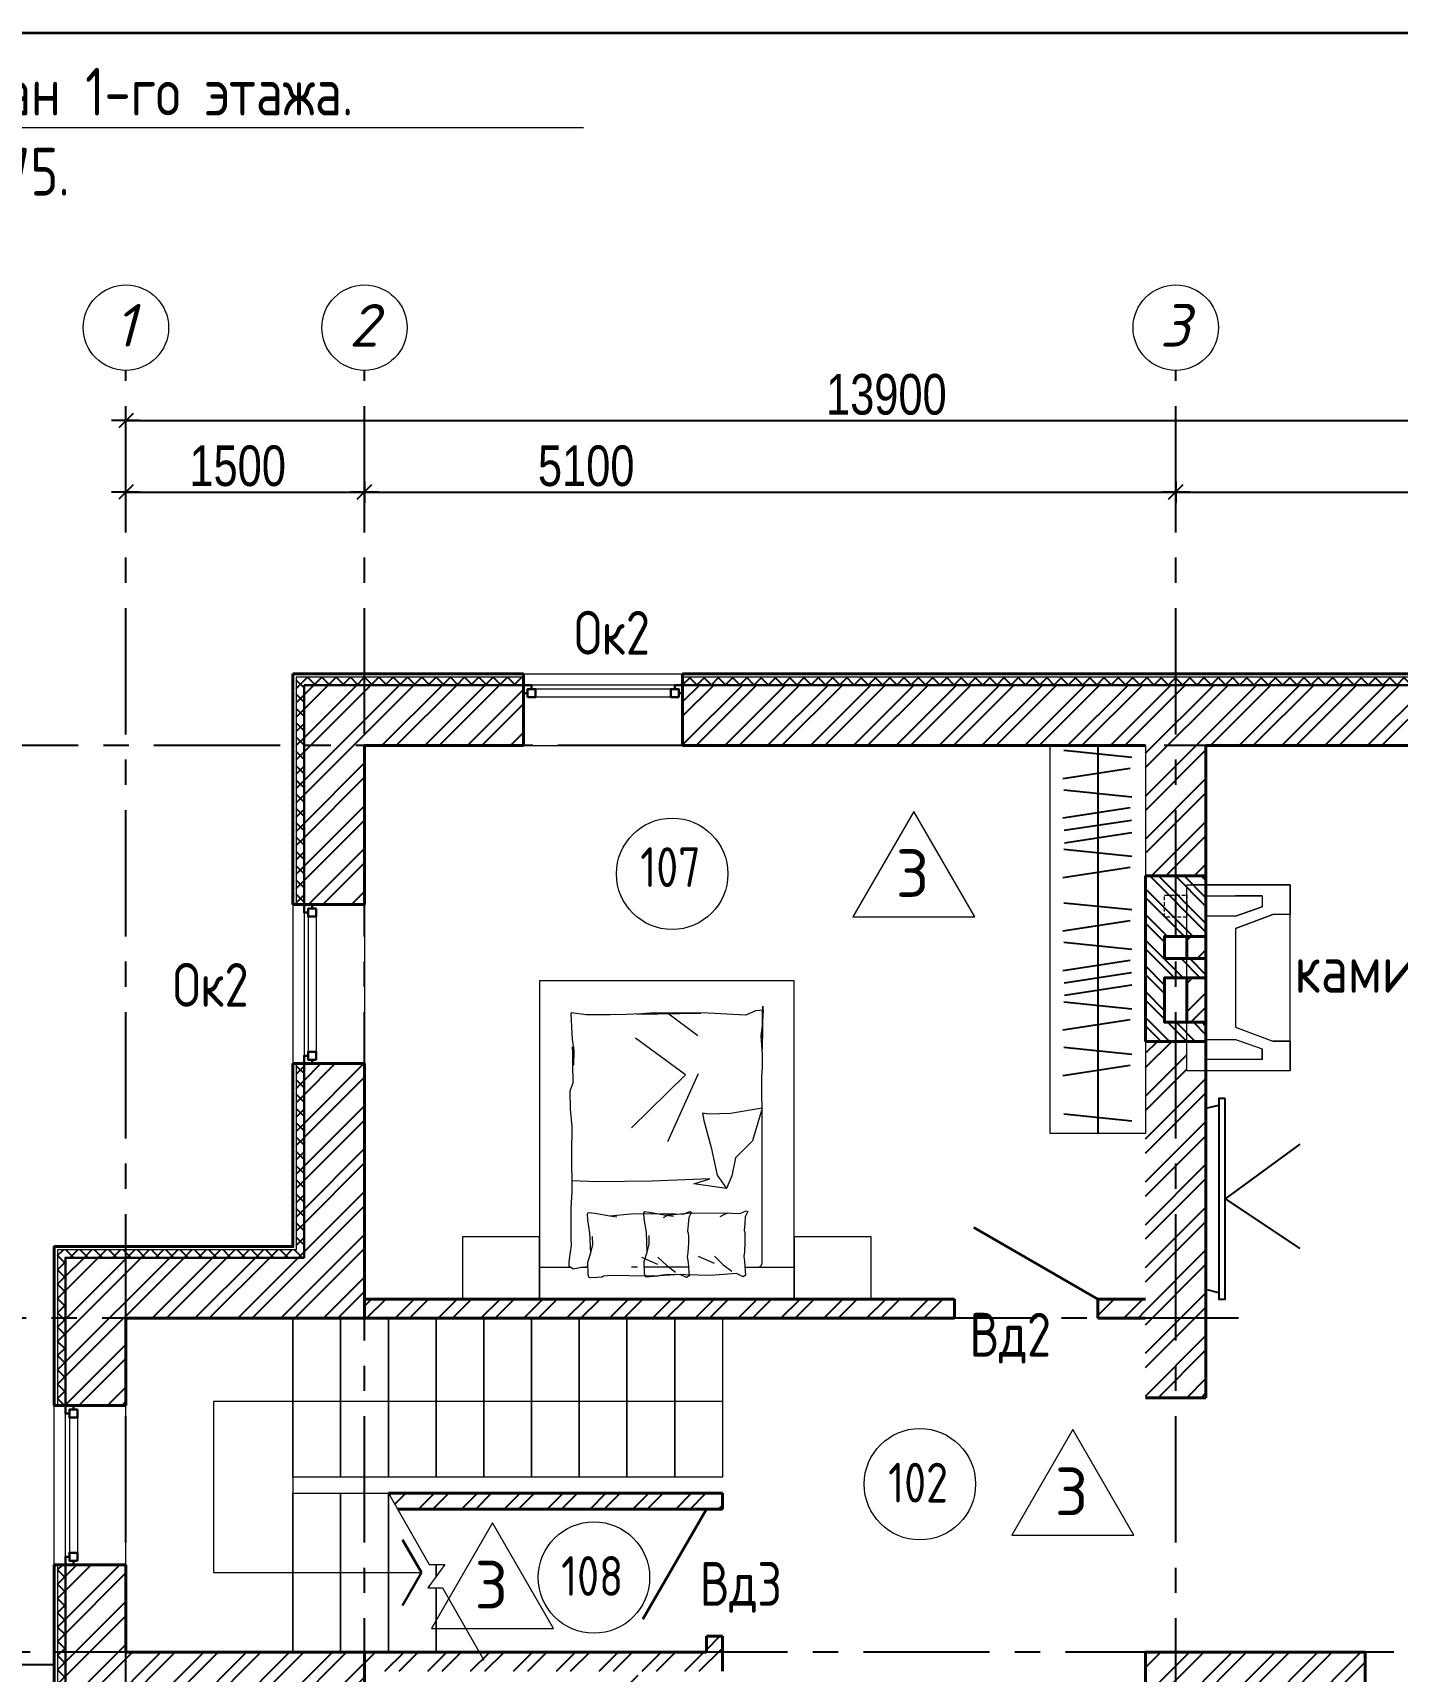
# Model space of a CAD drawing. Extents: x -12289450 to -10763036, y -7834513 to -6150123.
# Drawn here: x -11262037 to -11253459, y -7682937 to -7672636 of the extents above; entities that cross this region are included whole.
import ezdxf

# ---------------------------------------------------------------- set-up
doc = ezdxf.new("R2010")
doc.units = 0
doc.header["$LTSCALE"] = 25
doc.header["$PDMODE"] = 35
doc.linetypes.add('CENTER', pattern=[50.8, 31.75, -6.35, 6.35, -6.35])
doc.linetypes.add('HIDDEN2', pattern=[4.7625, 3.175, -1.5875])
doc.layers.get('DefPoints').update_dxf_attribs({"color": 10, "lineweight": 30})
for name, color, linetype in [('004-ВСПЛИНИИ', 15, 'Continuous'), ('005-РАЗМЕРЫ', 252, 'Continuous'), ('008-ШТРИХОВКА', 252, 'Continuous'), ('010-MEBEL', 3, 'Continuous'), ('014-ОСИ', 251, 'CENTER'), ('Annotation - Text', 7, 'Continuous'), ('ArchiCAD', 7, 'Continuous'), ('EEE', 7, 'Continuous')]:
    doc.layers.add(name, color=color, linetype=linetype)
for name, color, linetype, lineweight in [('05_Мебель', 32, 'Continuous', 9), ('4_мебель', 30, 'Continuous', 9), ('MEBEL', 3, 'Continuous', 40), ('text', 1, 'Continuous', 15), ('маркировка', 114, 'Continuous', 20), ('мебель', 7, 'Continuous', 25), ('СТЕНЫ', 5, 'Continuous', 40)]:
    doc.layers.add(name, color=color, linetype=linetype, lineweight=lineweight)
doc.layers.add('Окна ArchiCAD_Ном._пера__23', color=7, linetype='Continuous', lineweight=30, true_color=0xff6600)
doc.layers.add('Окна ArchiCAD_Ном._пера__3', color=7, linetype='Continuous', lineweight=15, true_color=0xff6600)
doc.styles.add('gismo', font='isocpeui.ttf')
doc.styles.add('GOST 2.304', font='cs_gost2304.shx')
doc.styles.add('TXT0', font='txt', dxfattribs={"width": 0.8})
doc.styles.add('ГОСТ 2.304', font='CS_Gost2304.shx')
doc.dimstyles.new('РАЗМЕРЫ', dxfattribs={"dimscale": 30, "dimtxt": 8.5, "dimasz": 0.15, "dimexe": 0, "dimexo": 0, "dimgap": 1.2, "dimtad": 1, "dimdec": 0, "dimzin": 0, "dimdsep": 46, "dimtxsty": 'TXT0', "dimblk1": 'A8MITTA', "dimblk2": 'A8MITTA', "dimsah": 1, "dimcen": 2, "dimse1": 1, "dimse2": 1, "dimadec": 0, "dimazin": 0, "dimtp": 6, "dimtm": 6, "dimtfac": 1, "dimtdec": 0, "dimtofl": 0, "dimtmove": 0, "dimatfit": 3, "dimldrblk": 'A8MITTA', "dimfxl": 0, "dimtolj": 1, "dimtzin": 0, "dimarcsym": 0})

# ---------------------------------------------------------------- blocks, each defined once
blk = doc.blocks.new('A8MITTA', base_point=(3180, 3140))
for p, q in [((3160, 3140), (3200, 3140)), ((3170, 3130), (3190, 3150)), ((3180, 3155), (3180, 3125))]:
    blk.add_line(p, q)
blk = doc.blocks.new('*D28')
at = {"layer": '005-РАЗМЕРЫ', "color": 0, "lineweight": -2, "ltscale": 1.2, "transparency": 16777216}
blk.add_line((-11259947, -7675524), (-11254856, -7675524), dxfattribs=at)
at = {"layer": 'DefPoints', "color": 0, "ltscale": 1.2, "transparency": 16777216}
for p in [(-11254852, -7675524), (-11259952, -7675693), (-11254852, -7675693)]:
    blk.add_point(p, dxfattribs=at)
at = {"layer": '005-РАЗМЕРЫ', "color": 0, "lineweight": -2, "ltscale": 1.2, "transparency": 16777216, "xscale": 4.5, "yscale": 4.5, "zscale": 4.5, "rotation": 180}
blk.add_blockref('A8MITTA', (-11259952, -7675524), dxfattribs=at)
at = {"layer": '005-РАЗМЕРЫ', "color": 0, "lineweight": -2, "ltscale": 1.2, "transparency": 16777216, "xscale": 4.5, "yscale": 4.5, "zscale": 4.5}
blk.add_blockref('A8MITTA', (-11254852, -7675524), dxfattribs=at)
at = {"layer": '005-РАЗМЕРЫ', "color": 0, "ltscale": 1.2, "transparency": 16777216, "insert": (-11258558, -7675360), "char_height": 255, "attachment_point": 5, "style": 'TXT0'}
blk.add_mtext('\\A1;5100', dxfattribs=at)
blk = doc.blocks.new('*D29')
at = {"layer": '005-РАЗМЕРЫ', "color": 0, "lineweight": -2, "ltscale": 1.2, "transparency": 16777216}
blk.add_line((-11261447, -7675074), (-11247556, -7675074), dxfattribs=at)
at = {"layer": 'DefPoints', "color": 0, "ltscale": 1.2, "transparency": 16777216}
for p in [(-11247552, -7675074), (-11261452, -7676020), (-11247552, -7676238)]:
    blk.add_point(p, dxfattribs=at)
at = {"layer": '005-РАЗМЕРЫ', "color": 0, "lineweight": -2, "ltscale": 1.2, "transparency": 16777216, "xscale": 4.5, "yscale": 4.5, "zscale": 4.5, "rotation": 180}
blk.add_blockref('A8MITTA', (-11261452, -7675074), dxfattribs=at)
at = {"layer": '005-РАЗМЕРЫ', "color": 0, "lineweight": -2, "ltscale": 1.2, "transparency": 16777216, "xscale": 4.5, "yscale": 4.5, "zscale": 4.5}
blk.add_blockref('A8MITTA', (-11247552, -7675074), dxfattribs=at)
at = {"layer": '005-РАЗМЕРЫ', "color": 0, "ltscale": 1.2, "transparency": 16777216, "insert": (-11256671, -7674911), "char_height": 255, "attachment_point": 5, "style": 'TXT0'}
blk.add_mtext('\\A1;13900', dxfattribs=at)
blk = doc.blocks.new('*D30')
at = {"layer": '005-РАЗМЕРЫ', "color": 0, "lineweight": -2, "ltscale": 1.2, "transparency": 16777216}
blk.add_line((-11261447, -7675524), (-11259956, -7675524), dxfattribs=at)
at = {"layer": 'DefPoints', "color": 0, "ltscale": 1.2, "transparency": 16777216}
for p in [(-11259952, -7675524), (-11261452, -7675693), (-11259952, -7675693)]:
    blk.add_point(p, dxfattribs=at)
at = {"layer": '005-РАЗМЕРЫ', "color": 0, "lineweight": -2, "ltscale": 1.2, "transparency": 16777216, "xscale": 4.5, "yscale": 4.5, "zscale": 4.5, "rotation": 180}
blk.add_blockref('A8MITTA', (-11261452, -7675524), dxfattribs=at)
at = {"layer": '005-РАЗМЕРЫ', "color": 0, "lineweight": -2, "ltscale": 1.2, "transparency": 16777216, "xscale": 4.5, "yscale": 4.5, "zscale": 4.5}
blk.add_blockref('A8MITTA', (-11259952, -7675524), dxfattribs=at)
at = {"layer": '005-РАЗМЕРЫ', "color": 0, "ltscale": 1.2, "transparency": 16777216, "insert": (-11260749, -7675360), "char_height": 255, "attachment_point": 5, "style": 'TXT0'}
blk.add_mtext('\\A1;1500', dxfattribs=at)
blk = doc.blocks.new('*D31')
at = {"layer": '005-РАЗМЕРЫ', "color": 0, "lineweight": -2, "ltscale": 1.2, "transparency": 16777216}
blk.add_line((-11254847, -7675524), (-11250656, -7675524), dxfattribs=at)
at = {"layer": 'DefPoints', "color": 0, "ltscale": 1.2, "transparency": 16777216}
for p in [(-11250652, -7675524), (-11254852, -7675693), (-11250652, -7675693)]:
    blk.add_point(p, dxfattribs=at)
at = {"layer": '005-РАЗМЕРЫ', "color": 0, "lineweight": -2, "ltscale": 1.2, "transparency": 16777216, "xscale": 4.5, "yscale": 4.5, "zscale": 4.5, "rotation": 180}
blk.add_blockref('A8MITTA', (-11254852, -7675524), dxfattribs=at)
at = {"layer": '005-РАЗМЕРЫ', "color": 0, "lineweight": -2, "ltscale": 1.2, "transparency": 16777216, "xscale": 4.5, "yscale": 4.5, "zscale": 4.5}
blk.add_blockref('A8MITTA', (-11250652, -7675524), dxfattribs=at)
at = {"layer": '005-РАЗМЕРЫ', "color": 0, "ltscale": 1.2, "transparency": 16777216, "insert": (-11252848, -7675360), "char_height": 255, "attachment_point": 5, "style": 'TXT0'}
blk.add_mtext('\\A1;4200', dxfattribs=at)
blk = doc.blocks.new('*U20')
at = {"layer": '05_Мебель'}
for points in [[(900, -2000), (-700, -2000), (-700, 0), (900, 0)], [(206, -533), (244, -550), (255, -546), (239, -513), (235, -469), (231, -427), (235, -414), (236, -396), (236, -352), (233, -292), (229, -265), (234, -230), (239, -172), (241, -145), (225, -135), (184, -155), (21, -143), (-138, -147), (-247, -148), (-297, -143), (-309, -138), (-335, -136), (-387, -133), (-395, -153), (-397, -231), (-378, -290), (-383, -415), (-396, -499), (-398, -535), (-393, -545), (-353, -539), (-258, -523), (-125, -535), (99, -538)], [(561, -538), (599, -555), (610, -551), (594, -518), (590, -474), (586, -432), (590, -419), (591, -401), (591, -357), (588, -297), (584, -270), (589, -236), (594, -177), (596, -150), (580, -140), (539, -160), (376, -149), (217, -152), (108, -154), (58, -149), (46, -144), (20, -141), (-32, -138), (-40, -158), (-42, -236), (-23, -295), (-28, -420), (-41, -504), (-43, -540), (-38, -550), (2, -544), (97, -528), (230, -540), (454, -543)]]:
    blk.add_lwpolyline(points, close=True, dxfattribs=at)
for points in [[(-700, -200), (-502, -200)], [(700, -1200), (697, -1286), (697, -1398), (700, -1424), (703, -1465), (702, -1540), (694, -1655), (702, -1718), (703, -1788), (705, -1842), (700, -1569), (703, -1697), (705, -1742), (706, -1789), (708, -1816), (659, -1813), (597, -1785), (555, -1787), (361, -1797), (156, -1799), (-89, -1791), (314, -1797), (25, -1800), (-59, -1794), (-153, -1790), (-256, -1787), (-406, -1787), (-498, -1800), (-504, -1793), (-494, -1631), (-485, -1564), (-487, -1470), (-493, -1585), (-493, -1480), (-491, -1358), (-510, -1306), (-508, -1193), (-496, -1085), (-499, -915), (-496, -677), (-504, -573), (-503, -383), (-501, -337), (-507, -294), (-516, -234), (-515, -208), (-488, -191), (-447, -199), (-396, -205)], [(-441, -200), (-396, -200)], [(-84, -200), (-121, -200)], [(236, -200), (-41, -200)], [(45, -264), (100, -210), (155, -170)], [(400, -269), (455, -215), (510, -175)], [(592, -200), (900, -200)], [(-378, -290), (-365, -343), (-366, -394)], [(44, -218), (-56, -262)], [(-23, -295), (-10, -348), (-11, -399)], [(400, -223), (299, -267)], [(146, -536), (116, -531), (78, -511)], [(-258, -523), (-213, -516)], [(97, -528), (142, -522)], [(501, -541), (471, -536), (433, -516)], [(700, -1200), (639, -995), (533, -888), (509, -775), (475, -695), (271, -724), (371, -756), (9, -741), (-338, -738), (-497, -743)], [(700, -1200), (501, -1166), (362, -1163), (325, -1169), (333, -1123), (379, -953), (416, -778), (475, -695)], [(297, -1416), (104, -989)], [(-121, -1077), (218, -1410), (-97, -1640)], [(104, -1800), (295, -1657)]]:
    blk.add_lwpolyline(points, dxfattribs=at)
blk.add_lwpolyline([(592, -200), (670, -200, -0.414214), (700, -230), (700, -1200)], format="xyb", dxfattribs=at)
blk = doc.blocks.new('asdc')
at = {"layer": '010-MEBEL'}
for p, q in [((-344.244655, -469.603438), (0, 0)), ((0, 0), (312.949676, -469.603438))]:
    blk.add_line(p, q, dxfattribs=at)
for points in [[(590, 40), (570, 120), (-570, 120), (-590, 40)], [(-630, 0), (-630, 40), (630, 40), (630, 0), (-630, 0)]]:
    blk.add_lwpolyline(points, close=True, dxfattribs=at)

msp = doc.modelspace()

# ---------------------------------------------------------------- hatches: boundary and pattern name
at = {"layer": '008-ШТРИХОВКА', "ltscale": 3}
h = msp.add_hatch(dxfattribs=at)
h.set_pattern_fill('ANSI37', color=256, scale=20, style=0)
h.set_pattern_definition([(45, (-11261881.67, -7683557.22), (-44.9013, 44.9013), []), (135, (-11261881.67, -7683557.22), (-44.9013, -44.9013), [])])
h.paths.add_polyline_path([(-11258951.7, -7676687.2), (-11259951.7, -7676687.2), (-11259951.7, -7676737.2), (-11258951.7, -7676737.2)])
h.paths.add_polyline_path([(-11259951.7, -7676687.2), (-11260381.7, -7676687.2), (-11260381.7, -7677117.2), (-11260331.7, -7677117.2), (-11260331.7, -7676737.2), (-11259951.7, -7676737.2)])
h.paths.add_polyline_path([(-11260331.7, -7677117.2), (-11260381.7, -7677117.2), (-11260381.7, -7678117.2), (-11260331.7, -7678117.2)])
h.paths.add_polyline_path([(-11260331.7, -7679117.2), (-11260381.7, -7679117.2), (-11260381.7, -7680287.2), (-11261881.7, -7680287.2), (-11261881.7, -7680717.2), (-11261831.7, -7680717.2), (-11261831.7, -7680337.2), (-11260331.7, -7680337.2)])
h.paths.add_polyline_path([(-11261831.7, -7680717.2), (-11261881.7, -7680717.2), (-11261881.7, -7681267.2), (-11261831.7, -7681267.2)])
h.paths.add_polyline_path([(-11261831.7, -7682817.2), (-11261881.7, -7682817.2), (-11261881.7, -7683247.2), (-11261451.7, -7683247.2), (-11261451.7, -7683197.2), (-11261831.7, -7683197.2)])
h.paths.add_polyline_path([(-11261831.7, -7682267.2), (-11261881.7, -7682267.2), (-11261881.7, -7682817.2), (-11261831.7, -7682817.2)])
h.paths.add_polyline_path([(-11260331.7, -7683197.2), (-11261451.7, -7683197.2), (-11261451.7, -7683247.2), (-11260381.7, -7683247.2), (-11260381.7, -7683417.2), (-11260331.7, -7683417.2)])
h.paths.add_polyline_path([(-11260331.7, -7683417.2), (-11260381.7, -7683417.2), (-11260381.7, -7683557.2), (-11260331.7, -7683557.2)])
h = msp.add_hatch(dxfattribs=at)
h.set_pattern_fill('ANSI37', color=256, scale=20, style=0)
h.set_pattern_definition([(45, (-11257951.67, -7680597.31), (-44.9013, 44.9013), []), (135, (-11257951.67, -7680597.31), (-44.9013, -44.9013), [])])
h.paths.add_polyline_path([(-11254851.7, -7676687.2), (-11257951.7, -7676687.2), (-11257951.7, -7676737.2), (-11254851.7, -7676737.2)])
h.paths.add_polyline_path([(-11252861.7, -7676687.2), (-11254851.7, -7676687.2), (-11254851.7, -7676737.2), (-11252861.7, -7676737.2)])
h.paths.add_polyline_path([(-11249151.7, -7676687.2), (-11250651.7, -7676687.2), (-11250651.7, -7676737.2), (-11249151.7, -7676737.2)])
h.paths.add_polyline_path([(-11250651.7, -7676687.2), (-11251261.7, -7676687.2), (-11251261.7, -7676737.2), (-11250651.7, -7676737.2)])
h.paths.add_polyline_path([(-11248721.7, -7676687.2), (-11249151.7, -7676687.2), (-11249151.7, -7676737.2), (-11248771.7, -7676737.2), (-11248771.7, -7677117.2), (-11248721.7, -7677117.2)])
h.paths.add_polyline_path([(-11248721.7, -7677117.2), (-11248771.7, -7677117.2), (-11248771.7, -7679167.2), (-11248721.7, -7679167.2)])
h = msp.add_hatch(dxfattribs=at)
h.set_pattern_fill('ANSI32', color=256, scale=20)
h.set_pattern_definition([(45, (-11261831.67, -7687997.22), (-134.7038, 134.7038), []), (45, (-11261741.87, -7687997.22), (-134.7038, 134.7038), [])])
h.paths.add_polyline_path([(-11258951.7, -7676737.2), (-11259951.7, -7676737.2), (-11259951.7, -7677117.2), (-11258951.7, -7677117.2)])
h.paths.add_polyline_path([(-11259951.7, -7676737.2), (-11260331.7, -7676737.2), (-11260331.7, -7677117.2), (-11259951.7, -7677117.2)])
h.paths.add_polyline_path([(-11259951.7, -7677117.2), (-11260331.7, -7677117.2), (-11260331.7, -7678117.2), (-11260281.7, -7678117.2), (-11259951.7, -7678117.2), (-11259951.7, -7677917.2)])
h.paths.add_polyline_path([(-11259951.7, -7679117.2), (-11260331.7, -7679117.2), (-11260331.7, -7680337.2), (-11261451.7, -7680337.2), (-11261451.7, -7680717.2), (-11259951.7, -7680717.2)])
h.paths.add_polyline_path([(-11261451.7, -7680337.2), (-11261831.7, -7680337.2), (-11261831.7, -7680717.2), (-11261451.7, -7680717.2)])
h.paths.add_polyline_path([(-11261451.7, -7680717.2), (-11261831.7, -7680717.2), (-11261831.7, -7681267.2), (-11261451.7, -7681267.2), (-11261451.7, -7681117.2)])
h.paths.add_polyline_path([(-11261451.7, -7682417.2), (-11261451.7, -7682267.2), (-11261831.7, -7682267.2), (-11261831.7, -7682817.2), (-11261451.7, -7682817.2)])
h.paths.add_polyline_path([(-11261451.7, -7682817.2), (-11261831.7, -7682817.2), (-11261831.7, -7683197.2), (-11261451.7, -7683197.2)])
h.paths.add_polyline_path([(-11259951.7, -7682817.2), (-11260101.7, -7682817.2), (-11260401.7, -7682817.2), (-11261451.7, -7682817.2), (-11261451.7, -7683197.2), (-11260331.7, -7683197.2), (-11260331.7, -7683417.2), (-11259951.7, -7683417.2)])
h.paths.add_polyline_path([(-11259951.7, -7683417.2), (-11260331.7, -7683417.2), (-11260331.7, -7683557.2), (-11259951.7, -7683557.2)])
h.paths.add_polyline_path([(-11254851.7, -7676737.2), (-11257951.7, -7676737.2), (-11257951.7, -7676787.2), (-11257951.7, -7677117.2), (-11255041.7, -7677117.2), (-11254851.7, -7677117.2)])
h.paths.add_polyline_path([(-11252861.7, -7676737.2), (-11254851.7, -7676737.2), (-11254851.7, -7677117.2), (-11252861.7, -7677117.2)])
h.paths.add_polyline_path([(-11249151.7, -7676737.2), (-11250651.7, -7676737.2), (-11250651.7, -7677117.2), (-11249151.7, -7677117.2)])
h.paths.add_polyline_path([(-11250651.7, -7676737.2), (-11251261.7, -7676737.2), (-11251261.7, -7676787.2), (-11251261.7, -7677117.2), (-11250651.7, -7677117.2)])
h.paths.add_polyline_path([(-11248771.7, -7676737.2), (-11249151.7, -7676737.2), (-11249151.7, -7677117.2), (-11248771.7, -7677117.2)])
h.paths.add_polyline_path([(-11248771.7, -7677117.2), (-11249151.7, -7677117.2), (-11249151.7, -7679167.2), (-11248771.7, -7679167.2)])
h.paths.add_polyline_path([(-11254851.7, -7680717.2), (-11255041.7, -7680717.2), (-11255041.7, -7681217.2), (-11254851.7, -7681217.2)])
h.paths.add_polyline_path([(-11254661.7, -7680717.2), (-11254851.7, -7680717.2), (-11254851.7, -7681217.2), (-11254661.7, -7681217.2)])
h.paths.add_polyline_path([(-11254661.7, -7679161.7), (-11254781.7, -7679161.7), (-11254781.7, -7678977.2), (-11254851.7, -7678977.2), (-11254851.7, -7680717.2), (-11254661.7, -7680717.2)])
h.paths.add_polyline_path([(-11254851.7, -7678977.2), (-11255041.7, -7678977.2), (-11255041.7, -7679557.2), (-11255041.7, -7680717.2), (-11254851.7, -7680717.2)])
h.paths.add_polyline_path([(-11254851.7, -7677117.2), (-11255041.7, -7677117.2), (-11255041.7, -7677937.2), (-11254851.7, -7677937.2)])
h.paths.add_polyline_path([(-11254661.7, -7677117.2), (-11254851.7, -7677117.2), (-11254851.7, -7677937.2), (-11254781.7, -7677937.2), (-11254661.7, -7677937.2)])
h.paths.add_polyline_path([(-11254661.7, -7678317.2), (-11254781.7, -7678317.2), (-11254781.7, -7678457.2), (-11254661.7, -7678457.2)])
h.paths.add_polyline_path([(-11254661.7, -7678577.2), (-11254781.7, -7678577.2), (-11254781.7, -7678857.2), (-11254661.7, -7678857.2)])
h.paths.add_polyline_path([(-11259951.7, -7684557.2), (-11260331.7, -7684557.2), (-11260331.7, -7686197.2), (-11259951.7, -7686197.2)])
h.paths.add_polyline_path([(-11259951.7, -7687197.2), (-11260331.7, -7687197.2), (-11260331.7, -7687617.2), (-11259951.7, -7687617.2)])
h.paths.add_polyline_path([(-11259951.7, -7687617.2), (-11260331.7, -7687617.2), (-11260331.7, -7687997.2), (-11259951.7, -7687997.2)])
h.paths.add_polyline_path([(-11259251.7, -7687617.2), (-11259951.7, -7687617.2), (-11259951.7, -7687997.2), (-11259251.7, -7687997.2), (-11259251.7, -7687947.2)])
h.paths.add_polyline_path([(-11254851.7, -7687617.2), (-11256741.7, -7687617.2), (-11257081.7, -7687617.2), (-11257461.7, -7687617.2), (-11258251.7, -7687617.2), (-11258251.7, -7687997.2), (-11254851.7, -7687997.2)])
h.paths.add_polyline_path([(-11253451.7, -7687617.2), (-11254851.7, -7687617.2), (-11254851.7, -7687997.2), (-11253451.7, -7687997.2), (-11253451.7, -7687947.2)])
h.paths.add_polyline_path([(-11254661.7, -7683417.2), (-11254851.7, -7683417.2), (-11254851.7, -7687617.2), (-11254661.7, -7687617.2)])
h.paths.add_polyline_path([(-11254851.7, -7683417.2), (-11255041.7, -7683417.2), (-11255041.7, -7684737.2), (-11255041.7, -7687617.2), (-11254851.7, -7687617.2)])
h.paths.add_polyline_path([(-11253661.7, -7682817.2), (-11254851.7, -7682817.2), (-11254851.7, -7683417.2), (-11254661.7, -7683417.2), (-11254661.7, -7683197.2), (-11254061.7, -7683197.2), (-11253661.7, -7683197.2)])
h.paths.add_polyline_path([(-11254851.7, -7682817.2), (-11255041.7, -7682817.2), (-11255041.7, -7683417.2), (-11254851.7, -7683417.2)])
h.paths.add_polyline_path([(-11250651.7, -7682817.2), (-11251261.7, -7682817.2), (-11251261.7, -7683197.2), (-11250651.7, -7683197.2)])
h.paths.add_polyline_path([(-11249151.7, -7682817.2), (-11250651.7, -7682817.2), (-11250651.7, -7683417.2), (-11250271.7, -7683417.2), (-11250271.7, -7683197.2), (-11249151.7, -7683197.2)])
h.paths.add_polyline_path([(-11248771.7, -7682817.2), (-11249151.7, -7682817.2), (-11249151.7, -7683197.2), (-11248771.7, -7683197.2)])
h.paths.add_polyline_path([(-11248771.7, -7680767.3), (-11249151.5, -7680767.2), (-11249151.7, -7682817.2), (-11248771.7, -7682817.2)])
h.paths.add_polyline_path([(-11250271.7, -7683417.2), (-11250651.7, -7683417.2), (-11250651.7, -7684397.2), (-11250322.3, -7684397.2), (-11250322.3, -7684397.2), (-11250271.7, -7684397.2)])
h.paths.add_polyline_path([(-11250271.7, -7686797.2), (-11250322.3, -7686797.2), (-11250651.7, -7686797.2), (-11250651.7, -7687617.2), (-11250271.7, -7687617.2)])
h.paths.add_polyline_path([(-11250271.7, -7687617.2), (-11250651.7, -7687617.2), (-11250651.7, -7687997.2), (-11250271.7, -7687997.2)])
h.paths.add_polyline_path([(-11250651.7, -7687617.2), (-11251851.7, -7687617.2), (-11251851.7, -7687997.2), (-11250651.7, -7687997.2)])
h = msp.add_hatch(dxfattribs=at)
h.set_pattern_fill('ANSI32', color=256, scale=12, angle=90)
h.set_pattern_definition([(135, (-11297106.37, -7444781.63), (-80.822305, -80.822305), []), (135, (-11297106.37, -7444727.75), (-80.822305, -80.822305), [])])
h.paths.add_polyline_path([(-11254661.7, -7677937.2), (-11254781.7, -7677937.2), (-11254781.7, -7678317.2), (-11254661.7, -7678317.2)])
h.paths.add_polyline_path([(-11254781.7, -7677937.2), (-11254851.7, -7677937.2), (-11254851.7, -7678317.2), (-11254781.7, -7678317.2)])
h.paths.add_polyline_path([(-11254851.7, -7677937.2), (-11255041.7, -7677937.2), (-11255041.7, -7678977.2), (-11254851.7, -7678977.2), (-11254851.7, -7678857.2), (-11254921.7, -7678857.2), (-11254921.7, -7678577.2), (-11254851.7, -7678577.2), (-11254851.7, -7678457.2), (-11254921.7, -7678457.2), (-11254921.7, -7678317.2), (-11254851.7, -7678317.2)])
h.paths.add_polyline_path([(-11254781.7, -7678457.2), (-11254851.7, -7678457.2), (-11254851.7, -7678577.2), (-11254781.7, -7678577.2)])
h.paths.add_polyline_path([(-11254661.7, -7678457.2), (-11254781.7, -7678457.2), (-11254781.7, -7678577.2), (-11254661.7, -7678577.2)])
h.paths.add_polyline_path([(-11254661.7, -7678857.2), (-11254781.7, -7678857.2), (-11254781.7, -7678892.7), (-11254781.7, -7678977.2), (-11254661.7, -7678977.2)])
h.paths.add_polyline_path([(-11254781.7, -7678857.2), (-11254851.7, -7678857.2), (-11254851.7, -7678977.2), (-11254781.7, -7678977.2), (-11254781.7, -7678892.7)])
h = msp.add_hatch(dxfattribs=at)
h.set_pattern_fill('ANSI32', color=256, scale=20)
h.set_pattern_definition([(45, (-11259951.67, -7686837.22), (-134.704, 134.704), []), (45, (-11259861.87, -7686837.22), (-134.704, 134.704), [])])
h.paths.add_polyline_path([(-11258171.7, -7684857.2), (-11258171.7, -7684737.2), (-11258231.7, -7684737.2), (-11258231.7, -7684557.2), (-11258351.7, -7684557.2), (-11258351.7, -7684737.2), (-11259951.7, -7684737.2), (-11259951.7, -7684857.2)])
h.paths.add_polyline_path([(-11258231.7, -7683417.2), (-11258351.7, -7683417.2), (-11258351.7, -7683557.2), (-11258231.7, -7683557.2)])
h.paths.add_polyline_path([(-11258351.7, -7683417.2), (-11258231.7, -7683417.2), (-11258231.7, -7682937.2), (-11258351.7, -7682937.2)])
h.paths.add_polyline_path([(-11257701.7, -7682937.2), (-11257701.7, -7682817.2), (-11259951.7, -7682817.2), (-11259951.7, -7682937.2)])
h.paths.add_polyline_path([(-11257701.7, -7682817.2), (-11257701.7, -7682717.2), (-11257801.7, -7682717.2), (-11257801.7, -7682817.2)])
h.paths.add_polyline_path([(-11256731.7, -7684857.2), (-11256731.7, -7684737.2), (-11257271.7, -7684737.2), (-11257271.7, -7684857.2), (-11257201.7, -7684857.2), (-11257201.7, -7685797.2), (-11257081.7, -7685797.2), (-11257081.7, -7684857.2)])
h.paths.add_polyline_path([(-11255041.7, -7684857.2), (-11255041.7, -7684737.2), (-11255641.7, -7684737.2), (-11255931.7, -7684737.2), (-11255931.7, -7684857.2)])
h.paths.add_polyline_path([(-11257801.7, -7681917.2), (-11257701.7, -7681917.2), (-11257701.7, -7681817.2), (-11259801.7, -7681817.2), (-11259744.5, -7681917.2)])
h.paths.add_polyline_path([(-11259951.7, -7680597.2), (-11259951.7, -7680717.2), (-11259801.7, -7680717.2), (-11259501.7, -7680717.2), (-11259201.7, -7680717.2), (-11258901.7, -7680717.2), (-11258601.7, -7680717.2), (-11258301.7, -7680717.2), (-11258001.7, -7680717.2), (-11257701.7, -7680717.2), (-11256241.7, -7680717.2), (-11256241.7, -7680597.2)])
h.paths.add_polyline_path([(-11255041.7, -7680717.2), (-11255041.7, -7680597.2), (-11255341.7, -7680597.2), (-11255341.7, -7680717.2)])
h.paths.add_polyline_path([(-11257081.7, -7686697.2), (-11257201.7, -7686697.2), (-11257201.7, -7686837.2), (-11257081.7, -7686837.2)])
h.paths.add_polyline_path([(-11257081.7, -7686437.2), (-11257201.7, -7686437.2), (-11257201.7, -7686577.2), (-11257081.7, -7686577.2)])
h.paths.add_polyline_path([(-11257081.7, -7686317.2), (-11257081.7, -7686177.2), (-11257201.7, -7686177.2), (-11257201.7, -7686317.2)])

# ---------------------------------------------------------------- linework, layer by layer
at = {"layer": '004-ВСПЛИНИИ', "lineweight": 18}
for points in [[(-11260401.7, -7680717.2), (-11260401.7, -7680717.2), (-11260401.7, -7680717.2), (-11260401.7, -7682817.2), (-11260401.7, -7682817.2), (-11260401.7, -7682817.2)], [(-11259501.7, -7682413.3), (-11259501.7, -7682817.2), (-11259801.7, -7682817.2), (-11259801.7, -7681817.2)], [(-11259501.7, -7682265.4), (-11259501.7, -7682342.2)], [(-11259501.7, -7682342.2), (-11259501.7, -7682265.4)], [(-11259230.2, -7682817.2), (-11259501.7, -7682817.2), (-11259501.7, -7682413.3)]]:
    msp.add_lwpolyline(points, dxfattribs=at)
for points in [[(-11260401.7, -7680717.2), (-11260101.7, -7680717.2), (-11260101.7, -7681717.2), (-11260401.7, -7681717.2)], [(-11260101.7, -7680717.2), (-11259801.7, -7680717.2), (-11259801.7, -7681717.2), (-11260101.7, -7681717.2)], [(-11259801.7, -7680717.2), (-11259501.7, -7680717.2), (-11259501.7, -7681717.2), (-11259801.7, -7681717.2)], [(-11259501.7, -7680717.2), (-11259201.7, -7680717.2), (-11259201.7, -7681717.2), (-11259501.7, -7681717.2)], [(-11259201.7, -7680717.2), (-11258901.7, -7680717.2), (-11258901.7, -7681717.2), (-11259201.7, -7681717.2)], [(-11258901.7, -7680717.2), (-11258601.7, -7680717.2), (-11258601.7, -7681717.2), (-11258901.7, -7681717.2)], [(-11258601.7, -7680717.2), (-11258301.7, -7680717.2), (-11258301.7, -7681717.2), (-11258601.7, -7681717.2)], [(-11258301.7, -7680717.2), (-11258001.7, -7680717.2), (-11258001.7, -7681717.2), (-11258301.7, -7681717.2)], [(-11258001.7, -7680717.2), (-11257701.7, -7680717.2), (-11257701.7, -7681717.2), (-11258001.7, -7681717.2)], [(-11260401.7, -7681817.2), (-11260101.7, -7681817.2), (-11260101.7, -7682817.2), (-11260401.7, -7682817.2)], [(-11260101.7, -7681817.2), (-11259801.7, -7681817.2), (-11259801.7, -7682817.2), (-11260101.7, -7682817.2)]]:
    msp.add_lwpolyline(points, close=True, dxfattribs=at)
at = {"layer": '004-ВСПЛИНИИ', "color": 0, "lineweight": 18}
for points in [[(-11257701.7, -7681242.2), (-11260901.7, -7681242.2), (-11260901.7, -7682317.2), (-11260901.7, -7682317.2), (-11259593.2, -7682317.2)], [(-11259801.7, -7681817.2), (-11259545.6, -7682265.4)], [(-11259545.6, -7682265.4), (-11259446, -7682265.4), (-11259501.7, -7682342.2), (-11259553.2, -7682413.3), (-11259461.1, -7682413.3)], [(-11259461.1, -7682413.3), (-11259201.7, -7682867.2)]]:
    msp.add_lwpolyline(points, dxfattribs=at)
at = {"layer": '004-ВСПЛИНИИ', "color": 5, "lineweight": 30}
for points in [[(-11259593.2, -7682317.2), (-11259712.1, -7682111.3)], [(-11259593.2, -7682317.2), (-11259712.1, -7682523.2)]]:
    msp.add_lwpolyline(points, dxfattribs=at)
at = {"layer": '010-MEBEL'}
for p, q in [((-11255128.6, -7677192.4), (-11255554.8, -7677148.7)), ((-11255137.8, -7677261.3), (-11255561.4, -7677325.8)), ((-11255128.6, -7677440.9), (-11255554.8, -7677397.1)), ((-11255137.8, -7677509.7), (-11255561.4, -7677574.2)), ((-11255129.9, -7677587.7), (-11255553.5, -7677652.2)), ((-11255127.2, -7677665.7), (-11255550.8, -7677730.2)), ((-11255128.6, -7677815), (-11255554.8, -7677771.2)), ((-11255137.8, -7677883.9), (-11255561.4, -7677948.3)), ((-11255128.6, -7678151.2), (-11255554.8, -7678107.5)), ((-11255137.8, -7678220.1), (-11255561.4, -7678284.6)), ((-11255128.6, -7678399.7), (-11255554.8, -7678355.9)), ((-11255137.8, -7678468.5), (-11255561.4, -7678533)), ((-11255129.9, -7678546.5), (-11255553.5, -7678611)), ((-11255127.2, -7678624.5), (-11255550.8, -7678689)), ((-11255128.6, -7678773.8), (-11255554.8, -7678730)), ((-11255137.8, -7678842.7), (-11255561.4, -7678907.1)), ((-11255128.6, -7679060.2), (-11255554.8, -7679016.4)), ((-11255137.8, -7679129), (-11255561.4, -7679193.5)), ((-11255128.6, -7679478), (-11255554.8, -7679434.3))]:
    msp.add_line(p, q, dxfattribs=at)
msp.add_lwpolyline([(-11255341.7, -7677117.2), (-11255341.7, -7677117.2), (-11255341.7, -7679557.2), (-11255341.7, -7679557.2)], dxfattribs=at)
at = {"layer": '014-ОСИ'}
for points in [[(-11261451.7, -7688477.2), (-11261451.7, -7674758.6)], [(-11259951.7, -7688477.2), (-11259951.7, -7674758.6)], [(-11254851.7, -7688477.2), (-11254851.7, -7674758.6)], [(-11252861.7, -7677117.2), (-11264454.5, -7677117.2)], [(-11254458.1, -7680717.2), (-11264454.5, -7680717.2)], [(-11248401.7, -7682817.2), (-11264454.5, -7682817.2)]]:
    msp.add_lwpolyline(points, dxfattribs=at)
at = {"layer": '05_Мебель'}
for points in [[(-11258851.7, -7680205.2), (-11259336.6, -7680205.2), (-11259336.6, -7680597.2), (-11258851.7, -7680597.2)], [(-11256766.7, -7680205.2), (-11257251.7, -7680205.2), (-11257251.7, -7680597.2), (-11256766.7, -7680597.2)]]:
    msp.add_lwpolyline(points, close=True, dxfattribs=at)
at = {"layer": '4_мебель', "lineweight": 30}
for points in [[(-11256121.1, -7680147.2), (-11255341.7, -7680597.2)], [(-11257801.7, -7681917.2), (-11258201.7, -7682610)]]:
    msp.add_lwpolyline(points, dxfattribs=at)
at = {"layer": 'Annotation - Text', "color": 0, "lineweight": 20}
for centre in [(-11261451.7, -7674490.2), (-11259951.7, -7674490.2), (-11254851.7, -7674490.2)]:
    msp.add_circle(centre, 268.3, dxfattribs=at)
at = {"layer": 'ArchiCAD', "color": 7, "linetype": 'Continuous', "lineweight": 35}
msp.add_lwpolyline([(-11265518.5, -7672636.3), (-11235893.6, -7672636.3), (-11235893.6, -7694161.2), (-11265518.5, -7694161.2)], close=True, dxfattribs=at)
msp.add_lwpolyline([(-11265518.5, -7672636.3), (-11235893.6, -7672636.3), (-11235893.6, -7694161.2), (-11265518.5, -7694161.2)], close=True, dxfattribs=at)
at = {"layer": 'EEE', "lineweight": 15}
msp.add_line((-11265207.2, -7673231.7), (-11258574.6, -7673231.7), dxfattribs=at)
at = {"layer": 'MEBEL', "lineweight": 20}
msp.add_lwpolyline([(-11255041.7, -7679557.2), (-11255641.7, -7679557.2), (-11255641.7, -7677117.2), (-11255041.7, -7677117.2), (-11255041.7, -7679557.2)], close=True, dxfattribs=at)
at = {"layer": 'text', "color": 1, "lineweight": 15}
for centre in [(-11258017.6, -7677923.7), (-11256460.6, -7681761), (-11258509.3, -7682347.9)]:
    msp.add_circle(centre, 350, dxfattribs=at)
at = {"layer": 'маркировка'}
for points in [[(-11256498.9, -7677531), (-11256881.9, -7678194.4), (-11256115.9, -7678194.4)], [(-11255499.2, -7681418.1), (-11255882.2, -7682081.5), (-11255116.2, -7682081.5)], [(-11259146.6, -7682004.3), (-11259529.6, -7682667.7), (-11258763.6, -7682667.7)]]:
    msp.add_lwpolyline(points, close=True, dxfattribs=at)
at = {"layer": 'мебель', "color": 7, "lineweight": 15}
for p, q in [((-11254475.5, -7678189.8), (-11254309, -7678131.2)), ((-11254309, -7678062.7), (-11254309, -7678131.2)), ((-11254475.5, -7678267), (-11254241.2, -7678179)), ((-11254131.7, -7678179.1), (-11254241.2, -7678179.1)), ((-11254475.5, -7678887.4), (-11254241.2, -7678975.4)), ((-11254475.5, -7678964.7), (-11254309, -7679023.3)), ((-11254309, -7679091.7), (-11254309, -7679023.3)), ((-11254131.7, -7678975.4), (-11254241.2, -7678975.4))]:
    msp.add_line(p, q, dxfattribs=at)
for points in [[(-11254131.7, -7679161.7), (-11254781.7, -7679161.7), (-11254781.7, -7678892.7), (-11254781.7, -7677992.7), (-11254131.7, -7677992.7), (-11254131.7, -7678179.1), (-11254241.2, -7678179.1), (-11254475.5, -7678267), (-11254475.5, -7678887.4), (-11254241.2, -7678975.4), (-11254131.7, -7678975.4), (-11254131.7, -7679161.7)], [(-11254131.7, -7678179.1), (-11254131.7, -7677992.7), (-11254755.5, -7677992.7)], [(-11254131.7, -7679161.7), (-11254131.7, -7677992.7)], [(-11254475.5, -7678189.8), (-11254661.7, -7678189.8), (-11254661.7, -7678062.7), (-11254309, -7678062.7), (-11254309, -7678131.2), (-11254475.5, -7678189.8)], [(-11254131.7, -7678975.4), (-11254131.7, -7679161.7), (-11254755.5, -7679161.7)], [(-11254661.7, -7678964.7), (-11254475.5, -7678964.7), (-11254309, -7679023.3), (-11254309, -7679091.6), (-11254661.7, -7679091.6), (-11254661.7, -7678964.7)], [(-11254309, -7679091.7), (-11254475.5, -7679091.7)]]:
    msp.add_lwpolyline(points, dxfattribs=at)
at = {"layer": 'мебель', "color": 7, "lineweight": 15, "ltscale": 0.4}
msp.add_lwpolyline([(-11254309, -7678062.7), (-11254475.5, -7678062.7)], dxfattribs=at)
at = {"layer": 'Окна ArchiCAD_Ном._пера__23', "linetype": 'Continuous'}
for points in [[(-11258926.7, -7676787.2), (-11258951.7, -7676787.2), (-11258951.7, -7676737.2), (-11258901.7, -7676737.2), (-11258901.7, -7676762.2), (-11258926.7, -7676762.2), (-11258926.7, -7676787.2)], [(-11257976.7, -7676787.2), (-11257951.7, -7676787.2), (-11257951.7, -7676737.2), (-11258001.7, -7676737.2), (-11258001.7, -7676762.2), (-11257976.7, -7676762.2), (-11257976.7, -7676787.2)], [(-11260281.7, -7678142.2), (-11260281.7, -7678117.2), (-11260331.7, -7678117.2), (-11260331.7, -7678167.2), (-11260306.7, -7678167.2), (-11260306.7, -7678142.2), (-11260281.7, -7678142.2)], [(-11260281.7, -7679092.2), (-11260281.7, -7679117.2), (-11260331.7, -7679117.2), (-11260331.7, -7679067.2), (-11260306.7, -7679067.2), (-11260306.7, -7679092.2), (-11260281.7, -7679092.2)], [(-11261781.7, -7681292.2), (-11261781.7, -7681267.2), (-11261831.7, -7681267.2), (-11261831.7, -7681317.2), (-11261806.7, -7681317.2), (-11261806.7, -7681292.2), (-11261781.7, -7681292.2)], [(-11261781.7, -7682242.2), (-11261781.7, -7682267.2), (-11261831.7, -7682267.2), (-11261831.7, -7682217.2), (-11261806.7, -7682217.2), (-11261806.7, -7682242.2), (-11261781.7, -7682242.2)]]:
    msp.add_lwpolyline(points, dxfattribs=at)
for points in [[(-11258926.7, -7676812.2), (-11258876.7, -7676812.2), (-11258876.7, -7676762.2), (-11258926.7, -7676762.2)], [(-11257976.7, -7676812.2), (-11258026.7, -7676812.2), (-11258026.7, -7676762.2), (-11257976.7, -7676762.2)], [(-11260256.7, -7678142.2), (-11260256.7, -7678192.2), (-11260306.7, -7678192.2), (-11260306.7, -7678142.2)], [(-11260256.7, -7679092.2), (-11260256.7, -7679042.2), (-11260306.7, -7679042.2), (-11260306.7, -7679092.2)], [(-11261756.7, -7681292.2), (-11261756.7, -7681342.2), (-11261806.7, -7681342.2), (-11261806.7, -7681292.2)], [(-11261756.7, -7682242.2), (-11261756.7, -7682192.2), (-11261806.7, -7682192.2), (-11261806.7, -7682242.2)]]:
    msp.add_lwpolyline(points, close=True, dxfattribs=at)
at = {"layer": 'Окна ArchiCAD_Ном._пера__3', "linetype": 'Continuous'}
for p, q in [((-11258001.7, -7676737.2), (-11258901.7, -7676737.2)), ((-11258026.7, -7676762.2), (-11258876.7, -7676762.2)), ((-11258026.7, -7676812.2), (-11258876.7, -7676812.2)), ((-11260331.7, -7678167.2), (-11260331.7, -7679067.2)), ((-11260306.7, -7678192.2), (-11260306.7, -7679067.2)), ((-11260256.7, -7678192.2), (-11260256.7, -7679042.2)), ((-11261806.7, -7681342.2), (-11261806.7, -7682217.2)), ((-11261756.7, -7681342.2), (-11261756.7, -7682192.2))]:
    msp.add_line(p, q, dxfattribs=at)
msp.add_lwpolyline([(-11261831.7, -7682267.2), (-11261831.7, -7681317.2)], dxfattribs=at)
at = {"layer": 'СТЕНЫ', "ltscale": 3}
for p, q in [((-11258951.7, -7676667.2), (-11260401.7, -7676667.2)), ((-11260401.7, -7676667.2), (-11260401.7, -7678117.2)), ((-11258951.7, -7677117.2), (-11258951.7, -7676667.2)), ((-11257951.7, -7676667.2), (-11257951.7, -7677117.2)), ((-11259951.7, -7677117.2), (-11258953.2, -7677117.2)), ((-11256241.7, -7680717.2), (-11256241.7, -7680597.2)), ((-11255341.7, -7680717.2), (-11255341.7, -7680597.2)), ((-11255341.7, -7680597.2), (-11255041.7, -7680597.2)), ((-11259951.7, -7680717.2), (-11261451.7, -7680717.2)), ((-11261451.7, -7680717.2), (-11261451.7, -7681267.2)), ((-11255041.7, -7680717.2), (-11255341.7, -7680717.2)), ((-11257701.7, -7681817.2), (-11259801.7, -7681817.2)), ((-11257801.7, -7681917.2), (-11259744.5, -7681917.2)), ((-11261451.7, -7682267.2), (-11261451.7, -7682817.2)), ((-11257801.7, -7682817.2), (-11257801.7, -7682717.2)), ((-11257701.7, -7682917.2), (-11257701.7, -7682717.2)), ((-11261451.7, -7682817.2), (-11257801.7, -7682817.2))]:
    msp.add_line(p, q, dxfattribs=at)
at = {"layer": 'СТЕНЫ', "lineweight": 9, "ltscale": 3}
for p, q in [((-11258951.7, -7676687.2), (-11260381.7, -7676687.2)), ((-11260381.7, -7676687.2), (-11260381.7, -7678117.2))]:
    msp.add_line(p, q, dxfattribs=at)
at = {"layer": 'СТЕНЫ', "lineweight": 30, "ltscale": 3}
msp.add_line((-11260331.7, -7676737.2), (-11258951.7, -7676737.2), dxfattribs=at)
at = {"layer": 'СТЕНЫ', "color": 44, "ltscale": 0.3, "true_color": 0xab6317}
for p, q in [((-11255041.7, -7677937.2), (-11255041.7, -7678977.2)), ((-11254661.7, -7677937.2), (-11255041.7, -7677937.2)), ((-11254661.7, -7677937.2), (-11254661.7, -7678317.2)), ((-11255041.7, -7678197.2), (-11255041.7, -7678957.2)), ((-11254661.7, -7678197.2), (-11254661.7, -7678317.2)), ((-11254661.7, -7678317.2), (-11254781.7, -7678317.2)), ((-11254661.7, -7678317.2), (-11254781.7, -7678317.2)), ((-11254661.7, -7678457.2), (-11254781.7, -7678457.2)), ((-11254661.7, -7678457.2), (-11254781.7, -7678457.2)), ((-11254661.7, -7678457.2), (-11254661.7, -7678577.2)), ((-11254661.7, -7678577.2), (-11254781.7, -7678577.2)), ((-11254661.7, -7678857.2), (-11254781.7, -7678857.2)), ((-11254661.7, -7678857.2), (-11254661.7, -7678977.2)), ((-11255041.7, -7678977.2), (-11254661.7, -7678977.2))]:
    msp.add_line(p, q, dxfattribs=at)
at = {"layer": 'СТЕНЫ', "lineweight": 9, "ltscale": 3}
for points in [[(-11258953.2, -7676667.2), (-11257951.7, -7676667.2)], [(-11252861.7, -7676687.2), (-11257951.7, -7676687.2)], [(-11258953.2, -7677117.2), (-11257951.7, -7677117.2)], [(-11259951.7, -7678117.2), (-11259951.7, -7677917.2)], [(-11260401.7, -7678117.2), (-11260401.7, -7679117.2)], [(-11259951.7, -7678117.2), (-11259951.7, -7679117.2)], [(-11260381.7, -7679117.2), (-11260381.7, -7680287.2), (-11261881.7, -7680287.2), (-11261881.7, -7681117.2)], [(-11260381.7, -7679117.2), (-11260381.7, -7680287.2), (-11261881.7, -7680287.2), (-11261881.7, -7681267.2)], [(-11261901.7, -7682267.2), (-11261901.7, -7681267.2)], [(-11261451.7, -7682267.2), (-11261451.7, -7681267.2)], [(-11261881.7, -7682267.2), (-11261881.7, -7683247.2), (-11260381.7, -7683247.2), (-11260381.7, -7683557.2)], [(-11261881.7, -7682417.2), (-11261881.7, -7683247.2), (-11260381.7, -7683247.2), (-11260381.7, -7683557.2)]]:
    msp.add_lwpolyline(points, dxfattribs=at)
at = {"layer": 'СТЕНЫ', "ltscale": 3}
for points in [[(-11252861.7, -7676667.2), (-11257951.7, -7676667.2)], [(-11259951.7, -7677117.2), (-11259151.7, -7677117.2)], [(-11259951.7, -7677117.2), (-11259951.7, -7678117.2)], [(-11257951.7, -7677117.2), (-11255041.7, -7677117.2)], [(-11254661.7, -7681217.2), (-11254661.7, -7677117.2)], [(-11254661.7, -7677117.2), (-11252861.7, -7677117.2)], [(-11260401.7, -7678117.2), (-11259951.7, -7678117.2)], [(-11260401.7, -7679117.2), (-11260401.7, -7680267.2), (-11261901.7, -7680267.2), (-11261901.7, -7681117.2)], [(-11260401.7, -7679117.2), (-11260401.7, -7680267.2), (-11261901.7, -7680267.2), (-11261901.7, -7681267.2)], [(-11260401.7, -7679117.2), (-11259951.7, -7679117.2)], [(-11259951.7, -7679117.2), (-11259951.7, -7680717.2)], [(-11259951.7, -7680597.2), (-11256241.7, -7680597.2)], [(-11259951.7, -7680717.2), (-11256241.7, -7680717.2)], [(-11254661.7, -7681217.2), (-11255041.7, -7681217.2)], [(-11261451.7, -7681267.2), (-11261901.7, -7681267.2)], [(-11257701.7, -7681817.2), (-11257701.7, -7681917.2)], [(-11257801.7, -7681917.2), (-11257701.7, -7681917.2)], [(-11261451.7, -7682267.2), (-11261901.7, -7682267.2)], [(-11261901.7, -7682267.2), (-11261901.7, -7683267.2), (-11260401.7, -7683267.2), (-11260401.7, -7683557.2)], [(-11261901.7, -7682417.2), (-11261901.7, -7683267.2), (-11260401.7, -7683267.2), (-11260401.7, -7683557.2)], [(-11257801.7, -7682717.2), (-11257701.7, -7682717.2)], [(-11259951.7, -7682817.2), (-11259951.7, -7683557.2)], [(-11257701.7, -7682817.2), (-11257701.7, -7682937.2)], [(-11255041.7, -7687617.2), (-11255041.7, -7682817.2)], [(-11253661.7, -7682817.2), (-11255041.7, -7682817.2)], [(-11253661.7, -7683197.2), (-11253661.7, -7682817.2)]]:
    msp.add_lwpolyline(points, dxfattribs=at)
at = {"layer": 'СТЕНЫ', "lineweight": 30, "ltscale": 3}
for points in [[(-11260331.7, -7676737.2), (-11260331.7, -7678117.2)], [(-11257951.7, -7676737.2), (-11252861.7, -7676737.2)], [(-11260331.7, -7679077.2), (-11260331.7, -7680337.2)], [(-11260331.7, -7680337.2), (-11261831.7, -7680337.2), (-11261831.7, -7681117.2)], [(-11260331.7, -7680337.2), (-11261831.7, -7680337.2), (-11261831.7, -7681267.2)], [(-11261831.7, -7682267.2), (-11261831.7, -7683197.2), (-11260331.7, -7683197.2)], [(-11261831.7, -7682417.2), (-11261831.7, -7683197.2), (-11260331.7, -7683197.2)]]:
    msp.add_lwpolyline(points, dxfattribs=at)
at = {"layer": 'СТЕНЫ', "color": 44, "linetype": 'HIDDEN2', "lineweight": 0, "ltscale": 0.3, "true_color": 0xab6317}
msp.add_lwpolyline([(-11254781.7, -7678057.2), (-11254781.7, -7678197.2), (-11254921.7, -7678197.2), (-11254921.7, -7678057.2)], close=True, dxfattribs=at)
at = {"layer": 'СТЕНЫ', "color": 44, "ltscale": 0.3, "true_color": 0xab6317}
for points in [[(-11254781.7, -7678317.2), (-11254781.7, -7678457.2), (-11254921.7, -7678457.2), (-11254921.7, -7678317.2)], [(-11254781.7, -7678317.2), (-11254781.7, -7678457.2), (-11254921.7, -7678457.2), (-11254921.7, -7678317.2)], [(-11254781.7, -7678577.2), (-11254781.7, -7678857.2), (-11254921.7, -7678857.2), (-11254921.7, -7678577.2)]]:
    msp.add_lwpolyline(points, close=True, dxfattribs=at)
at = {"layer": 'СТЕНЫ', "lineweight": 25, "ltscale": 3}
msp.add_lwpolyline([(-11261901.7, -7682897.2), (-11262801.7, -7682897.2), (-11262801.7, -7685297.2), (-11261901.7, -7685297.2)], dxfattribs=at)

# ---------------------------------------------------------------- block references
at = {"layer": '010-MEBEL', "xscale": -1, "rotation": 90}
msp.add_blockref('asdc', (-11254541.7, -7679967.2), dxfattribs=at)
at = {"layer": '4_мебель', "xscale": -1, "rotation": 180}
msp.add_blockref('*U20', (-11258151.7, -7680597.2), dxfattribs=at)

# ---------------------------------------------------------------- texts
at = {"layer": 'Annotation - Text', "color": 0, "lineweight": 25, "style": 'GOST 2.304'}
for s, height, p in [('Маркировочный план 1-го этажа.', 300, (-11265150.4, -7673156.3)), ('М 1:75.', 300, (-11262812.7, -7673659.6)), ('Ок2', 275, (-11258633.6, -7676545.7)), ('Ок2', 275, (-11261156.8, -7678759.5)), ('камин', 300, (-11254104.9, -7678671.4)), ('Вд2', 275, (-11256148.4, -7680958.7)), ('Вд3', 275, (-11257844, -7682525.4))]:
    msp.add_text(s, height=height, dxfattribs=at).set_placement(p)
at = {"layer": 'Annotation - Text', "color": 0, "lineweight": 25, "char_height": 268.3, "attachment_point": 2, "style": 'gismo'}
for s, insert in [('1', (-11261457.6, -7674341.4)), ('2', (-11259957.6, -7674341.4)), ('3', (-11254857.6, -7674341.4))]:
    msp.add_mtext(s, dxfattribs=dict(at, insert=insert))
at = {"layer": 'Annotation - Text', "color": 1, "linetype": 'Continuous', "lineweight": 30, "char_height": 250, "attachment_point": 2, "style": 'ГОСТ 2.304'}
for s, insert in [('107', (-11258028.8, -7677757)), ('102', (-11256471.8, -7681626.4)), ('108', (-11258520.5, -7682213.2))]:
    msp.add_mtext(s, dxfattribs=dict(at, insert=insert))
at = {"layer": 'маркировка', "char_height": 300, "attachment_point": 2, "style": 'GOST 2.304'}
for insert in [(-11256506.7, -7677769.5), (-11255507, -7681656.6), (-11259154.4, -7682242.8)]:
    msp.add_mtext('{\\fISOCPEUR|b0|i0|c0|p34;3}', dxfattribs=dict(at, insert=insert))

# ---------------------------------------------------------------- dimensions: what is measured, and where the dimension line sits
at = {"layer": '005-РАЗМЕРЫ', "ltscale": 1.2}
for base, p1, p2, picture, middle in [((-11247551.7, -7675074.2), (-11261451.7, -7676020.4), (-11247551.7, -7676237.6), '*D29', (-11256671.2, -7675074.2)), ((-11259951.7, -7675523.6), (-11261451.7, -7675692.8), (-11259951.7, -7675692.8), '*D30', (-11260749, -7675523.6)), ((-11254851.7, -7675523.6), (-11259951.7, -7675692.8), (-11254851.7, -7675692.8), '*D28', (-11258558, -7675523.6)), ((-11250651.7, -7675523.6), (-11254851.7, -7675692.8), (-11250651.7, -7675692.8), '*D31', (-11252847.6, -7675523.6))]:
    dim = msp.add_linear_dim(base=base, p1=p1, p2=p2, dimstyle='РАЗМЕРЫ', dxfattribs=at)
    dim.commit()
    dim.dimension.update_dxf_attribs({"geometry": picture, "text_midpoint": middle, "dimtype": 160})

doc.saveas('drawing.dxf')
